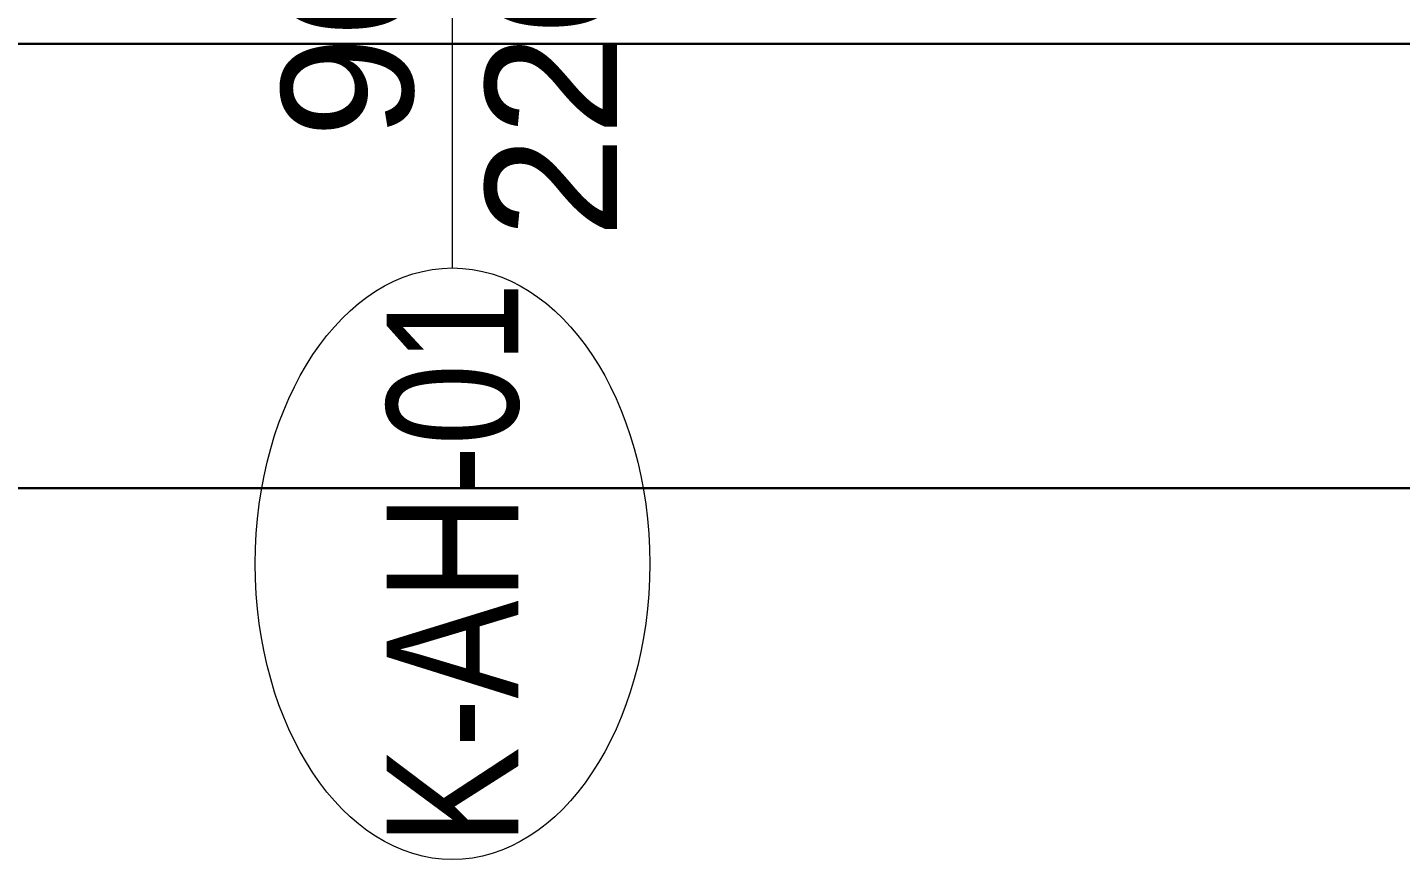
# Model space of a CAD drawing. Extents: x -1417 to 34975, y -245 to 8298.
# Drawn here: x 31328.6 to 31433, y 3207.4 to 3270.7 of the extents above; entities that cross this region are included whole.
import ezdxf
from ezdxf.enums import TextEntityAlignment as Align

# ---------------------------------------------------------------- set-up
doc = ezdxf.new("R2010")
doc.units = 0
doc.layers.get('0').update_dxf_attribs({"color": 9, "lineweight": 9})
doc.layers.add('22', color=8, linetype='Continuous', lineweight=9)
doc.layers.add('E-KABLO', color=7, linetype='Continuous', lineweight=30)
doc.styles.add('Arial', font='arial.ttf', dxfattribs={"height": 2.5})

# ---------------------------------------------------------------- blocks, each defined once
blk = doc.blocks.new('0_doorno')
blk.add_lwpolyline([(4.5, 0), (12.5, 0)])
blk.add_ellipse((0, 0), major_axis=(-4.5, 0), ratio=0.666667)
at = {"style": 'Arial'}
blk.add_attdef('YUKSEKLIK', text='', height=2, dxfattribs=at).set_placement((5, 5.9), align=Align.TOP_LEFT)
blk.add_attdef('KAPINO', text='', height=1.4, dxfattribs=at).set_placement((-0.019, -0.035), align=Align.MIDDLE)
blk.add_attdef('GENISLIK', text='', height=2, dxfattribs=at).set_placement((5, -1.895), align=Align.BOTTOM_LEFT)

msp = doc.modelspace()

# ---------------------------------------------------------------- linework, layer by layer
at = {"layer": 'E-KABLO', "color": 4, "ltscale": 40}
msp.add_line((31538.24, 3269.43), (30883.33, 3269.43), dxfattribs=at)
at = {"layer": 'E-KABLO', "color": 6, "ltscale": 40}
msp.add_line((31530.8, 3235.62), (30863.33, 3235.62), dxfattribs=at)

# ---------------------------------------------------------------- block references
at = {"layer": '22'}
ref = msp.add_blockref('0_doorno', (31360.93, 3229.88), dxfattribs=dict(at, xscale=5, yscale=5, zscale=5, rotation=90))
ref.add_attrib('KAPINO', 'K-AH-01', dxfattribs={"layer": '0', "height": 10, "rotation": 90, "style": 'Arial', "width": 0.8}).set_placement((31360.93, 3229.88), align=Align.MIDDLE)
ref.add_attrib('GENISLIK', '90', dxfattribs={"layer": '0', "height": 10, "rotation": 90, "style": 'Arial'}).set_placement((31360.93, 3262.25), align=Align.BOTTOM_LEFT)
ref.add_attrib('YUKSEKLIK', '220', dxfattribs={"layer": '0', "height": 10, "rotation": 90, "style": 'Arial'}).set_placement((31363.43, 3254.65), align=Align.TOP_LEFT)

doc.saveas('drawing.dxf')
